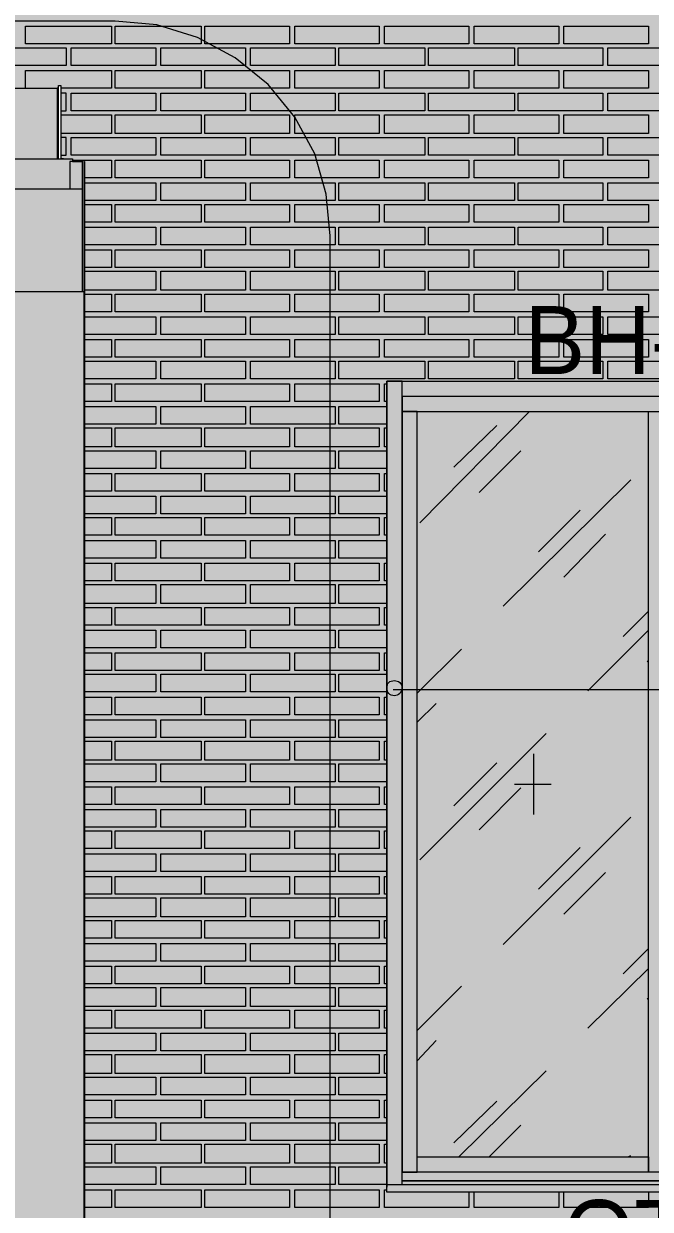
# Model space of a CAD drawing. Header units: millimetres. Extents: x -28928 to 100580, y -22867 to 36490.
# Drawn here: x -7370 to -5271, y -4237 to -267 of the extents above; entities that cross this region are included whole.
import ezdxf

# ---------------------------------------------------------------- set-up
doc = ezdxf.new("R2010")
doc.units = ezdxf.units.MM
doc.layers.add('PDF _Геометрия', color=7, linetype='Continuous', true_color=0x8f8e8d)
doc.layers.add('PDF _Сплошная заливка', color=7, linetype='Continuous', true_color=0xffffff)
doc.layers.add('PDF _Текст', color=7, linetype='Continuous')

msp = doc.modelspace()

# ---------------------------------------------------------------- hatches: boundary and pattern name
at = {"layer": 'PDF _Сплошная заливка', "true_color": 0xdcd6cf, "transparency": 33554559}
h = msp.add_hatch(color=254, dxfattribs=at)
h.paths.add_polyline_path([(-9335.1, -482.4), (-7257.8, -482.4), (-7257.8, -719.3), (-7253.6, -474), (-7245.1, -474), (-7245.1, -719.3), (-7207, -719.3), (-7207, -727.8), (-7164.7, -727.8), (-7164.7, -4713.2), (4931.1, -4713.2), (4931.1, 9028.4), (-9335.1, 9028.4), (-9335.1, 6929.9), (-7274.7, 6929.9), (-7274.7, 4218), (-9335.1, 4218)])
h.paths.add_polyline_path([(-7486.3, -4713.2), (-7486.3, -1163.6), (-9335.1, -1163.6), (-9335.1, -4713.2)])
at = {"layer": 'PDF _Сплошная заливка', "true_color": 0x383e42, "transparency": 33554559}
for points in [[(-19679.3, -719.3), (-7257.8, -719.3), (-7257.8, -482.4), (-19700.5, -482.4), (-19700.5, -820.9), (-19679.3, -820.9)], [(-7215.5, -727.8), (-7207, -727.8), (-7207, -719.3), (-19679.3, -719.3), (-19679.3, -820.9), (-7215.5, -820.9)]]:
    msp.add_hatch(color=250, dxfattribs=at).paths.add_polyline_path(points)
h = msp.add_hatch(color=250, dxfattribs=at)
h.paths.add_polyline_path([(-7173.2, -820.9), (-7173.2, -727.8), (-7215.5, -727.8), (-7215.5, -820.9)])
h.paths.add_polyline_path([(-7168.9, -4662.4), (-7164.7, -3037.8), (-7168.9, -3037.8)])

# ---------------------------------------------------------------- linework, layer by layer
at = {"layer": 'PDF _Геометрия', "color": 7, "lineweight": 9}
for points in [[(-6343.9, -977.4), (-6356.6, -837.8), (-6394.7, -702.4), (-6462.4, -579.7), (-6551.3, -469.7), (-6661.3, -380.9), (-6788.2, -313.2), (-6923.6, -270.9), (-7063.2, -258.2), (-19797.8, -258.2), (-19937.4, -270.9), (-20072.8, -313.2), (-20195.5, -380.9), (-20305.5, -469.7), (-20394.3, -579.7), (-20462, -702.4), (-20504.3, -837.8), (-20517, -977.4)], [(-19700.5, -719.3), (-19708.9, -719.3), (-19708.9, -820.9), (-19708.9, -719.3), (-19700.5, -719.3), (-19700.5, -820.9), (-19700.5, -482.4), (-7257.8, -482.4), (-7257.8, -719.3), (-7253.6, -719.3), (-7253.6, -474), (-7245.1, -474), (-7245.1, -719.3)], [(-19679.3, -820.9), (-19679.3, -719.3), (-7207, -719.3), (-7207, -727.8), (-7173.2, -727.8), (-7215.5, -727.8), (-7215.5, -820.9)], [(-7245.1, -719.3), (-7236.6, -719.3), (-7245.1, -719.3)], [(-7173.2, -1163.6), (-7173.2, -723.6), (-7168.9, -723.6), (-7168.9, -1163.6)], [(-7164.7, -4662.4), (-7164.7, -727.8)], [(-19772.4, -1163.6), (-7173.2, -1163.6), (-7173.2, -820.9), (-19772.4, -820.9), (-19772.4, -901.3)], [(-6343.9, -4434), (-6343.9, -973.2)], [(-7486.3, -4764), (-7486.3, -1163.6), (-7482, -1163.6), (-7168.9, -1163.6), (-7168.9, -4764)], [(-6102.8, -4154.7), (-6102.8, -4087), (-6102.8, -2813.6), (-6102.8, -4112.4), (-6052, -4112.4), (-6052, -2813.6), (-6052, -1565.5), (-6102.8, -1565.5), (-6102.8, -2813.6), (-6102.8, -1540.1), (-6102.8, -1464), (-6153.6, -1464), (-6153.6, -1540.1), (-6153.6, -2813.6), (-6153.6, -4087), (-6153.6, -4163.2), (-6153.6, -1464), (-4351.3, -1464)], [(-6043.6, -1937.8), (-5675.5, -1565.5)], [(-5929.3, -1751.6), (-5785.5, -1612)], [(-5844.7, -1836.3), (-5705.1, -1696.6)], [(-5764.3, -2217), (-5337, -1794)], [(-5645.9, -2035.1), (-5506.3, -1895.5)], [(-5561.3, -2119.7), (-5421.6, -1975.9)], [(-5362.4, -2318.6), (-5277.8, -2234)], [(-5480.9, -2500.5), (-5277.8, -2297.4)], [(-6052, -2509), (-5903.9, -2360.9)], [(-5282, -2403.2), (-5277.8, -2399)], [(-6132.4, -2496.3), (-4253.9, -2496.3)], [(-6052, -2606.3), (-5988.6, -2542.8)], [(-6043.6, -3067.4), (-5620.5, -2644.3)], [(-5662.8, -2712), (-5662.8, -2915.1)], [(-5929.3, -2885.5), (-5785.5, -2741.6)], [(-5726.3, -2813.6), (-5603.6, -2813.6)], [(-5844.7, -2965.9), (-5705.1, -2826.3)], [(-5764.3, -3350.9), (-5337, -2923.6)], [(-5645.9, -3164.7), (-5506.3, -3025.1)], [(-5561.3, -3249.3), (-5421.6, -3109.7)], [(-5362.4, -3448.2), (-5277.8, -3363.6)], [(-5480.9, -3630.1), (-5277.8, -3431.3)], [(-6052, -3638.6), (-5903.9, -3490.5)], [(-5282, -3532.8), (-5277.8, -3528.6)], [(-6052, -3740.1), (-5988.6, -3672.4)], [(-5912.4, -4061.6), (-5620.5, -3774)], [(-5929.3, -4015.1), (-5785.5, -3875.5)], [(-5810.9, -4061.6), (-5705.1, -3955.9)], [(-5345.5, -4061.6), (-5337, -4057.4)], [(-4402, -4112.4), (-6102.8, -4112.4)], [(-4351.3, -4150.5), (-4351.3, -4154.7), (-4351.3, -4180.1), (-6153.6, -4180.1), (-6153.6, -4154.7), (-6153.6, -4150.5)], [(-6153.6, -4154.7), (-4351.3, -4154.7)], [(-4402, -4142), (-6102.8, -4142), (-4402, -4142)], [(-4402, -4142), (-6102.8, -4142)], [(-6153.6, -4175.9), (-6153.6, -4171.6)]]:
    msp.add_lwpolyline(points, dxfattribs=at)
at = {"layer": 'PDF _Геометрия', "lineweight": 9}
for points in [[(-7075.9, -275.1), (-7075.9, -334.3), (-7363.6, -334.3), (-7363.6, -275.1)], [(-6775.5, -275.1), (-6775.5, -334.3), (-7063.2, -334.3), (-7063.2, -275.1)], [(-6479.3, -275.1), (-6479.3, -334.3), (-6762.8, -334.3), (-6762.8, -275.1)], [(-6178.9, -275.1), (-6178.9, -334.3), (-6462.4, -334.3), (-6462.4, -275.1)], [(-5878.6, -275.1), (-5878.6, -334.3), (-6162, -334.3), (-6162, -275.1)], [(-5578.2, -275.1), (-5578.2, -334.3), (-5861.6, -334.3), (-5861.6, -275.1)], [(-5277.8, -275.1), (-5277.8, -334.3), (-5561.3, -334.3), (-5561.3, -275.1)], [(-7228.2, -406.3), (-7367.8, -406.3), (-7511.6, -406.3), (-7511.6, -347), (-7367.8, -347), (-7228.2, -347)], [(-6927.8, -406.3), (-7067.4, -406.3), (-7211.3, -406.3), (-7211.3, -347), (-7067.4, -347), (-6927.8, -347)], [(-6627.4, -406.3), (-6771.3, -406.3), (-6910.9, -406.3), (-6910.9, -347), (-6771.3, -347), (-6627.4, -347)], [(-6327, -406.3), (-6470.9, -406.3), (-6610.5, -406.3), (-6610.5, -347), (-6470.9, -347), (-6327, -347)], [(-6026.6, -406.3), (-6170.5, -406.3), (-6314.3, -406.3), (-6314.3, -347), (-6170.5, -347), (-6026.6, -347)], [(-5726.3, -406.3), (-5870.1, -406.3), (-6013.9, -406.3), (-6013.9, -347), (-5870.1, -347), (-5726.3, -347)], [(-5430.1, -406.3), (-5569.7, -406.3), (-5713.6, -406.3), (-5713.6, -347), (-5569.7, -347), (-5430.1, -347)], [(-5129.7, -406.3), (-5269.3, -406.3), (-5413.2, -406.3), (-5413.2, -347), (-5269.3, -347), (-5129.7, -347)], [(-6775.5, -423.2), (-6775.5, -482.4), (-7063.2, -482.4), (-7063.2, -423.2)], [(-6479.3, -423.2), (-6479.3, -482.4), (-6762.8, -482.4), (-6762.8, -423.2)], [(-6178.9, -423.2), (-6178.9, -482.4), (-6462.4, -482.4), (-6462.4, -423.2)], [(-5878.6, -423.2), (-5878.6, -482.4), (-6162, -482.4), (-6162, -423.2)], [(-5578.2, -423.2), (-5578.2, -482.4), (-5861.6, -482.4), (-5861.6, -423.2)], [(-5277.8, -423.2), (-5277.8, -482.4), (-5561.3, -482.4), (-5561.3, -423.2)], [(-6927.8, -558.6), (-7067.4, -558.6), (-7211.3, -558.6), (-7211.3, -499.3), (-7067.4, -499.3), (-6927.8, -499.3)], [(-6627.4, -558.6), (-6771.3, -558.6), (-6910.9, -558.6), (-6910.9, -499.3), (-6771.3, -499.3), (-6627.4, -499.3)], [(-6327, -558.6), (-6470.9, -558.6), (-6610.5, -558.6), (-6610.5, -499.3), (-6470.9, -499.3), (-6327, -499.3)], [(-6026.6, -558.6), (-6170.5, -558.6), (-6314.3, -558.6), (-6314.3, -499.3), (-6170.5, -499.3), (-6026.6, -499.3)], [(-5726.3, -558.6), (-5870.1, -558.6), (-6013.9, -558.6), (-6013.9, -499.3), (-5870.1, -499.3), (-5726.3, -499.3)], [(-5430.1, -558.6), (-5569.7, -558.6), (-5713.6, -558.6), (-5713.6, -499.3), (-5569.7, -499.3), (-5430.1, -499.3)], [(-5129.7, -558.6), (-5269.3, -558.6), (-5413.2, -558.6), (-5413.2, -499.3), (-5269.3, -499.3), (-5129.7, -499.3)], [(-6775.5, -571.3), (-6775.5, -634.7), (-7063.2, -634.7), (-7063.2, -571.3)], [(-6479.3, -571.3), (-6479.3, -634.7), (-6762.8, -634.7), (-6762.8, -571.3)], [(-6178.9, -571.3), (-6178.9, -634.7), (-6462.4, -634.7), (-6462.4, -571.3)], [(-5878.6, -571.3), (-5878.6, -634.7), (-6162, -634.7), (-6162, -571.3)], [(-5578.2, -571.3), (-5578.2, -634.7), (-5861.6, -634.7), (-5861.6, -571.3)], [(-5277.8, -571.3), (-5277.8, -634.7), (-5561.3, -634.7), (-5561.3, -571.3)], [(-6927.8, -706.6), (-7067.4, -706.6), (-7211.3, -706.6), (-7211.3, -647.4), (-7067.4, -647.4), (-6927.8, -647.4)], [(-6627.4, -706.6), (-6771.3, -706.6), (-6910.9, -706.6), (-6910.9, -647.4), (-6771.3, -647.4), (-6627.4, -647.4)], [(-6327, -706.6), (-6470.9, -706.6), (-6610.5, -706.6), (-6610.5, -647.4), (-6470.9, -647.4), (-6327, -647.4)], [(-6026.6, -706.6), (-6170.5, -706.6), (-6314.3, -706.6), (-6314.3, -647.4), (-6170.5, -647.4), (-6026.6, -647.4)], [(-5726.3, -706.6), (-5870.1, -706.6), (-6013.9, -706.6), (-6013.9, -647.4), (-5870.1, -647.4), (-5726.3, -647.4)], [(-5430.1, -706.6), (-5569.7, -706.6), (-5713.6, -706.6), (-5713.6, -647.4), (-5569.7, -647.4), (-5430.1, -647.4)], [(-5129.7, -706.6), (-5269.3, -706.6), (-5413.2, -706.6), (-5413.2, -647.4), (-5269.3, -647.4), (-5129.7, -647.4)], [(-6775.5, -723.6), (-6775.5, -782.8), (-7063.2, -782.8), (-7063.2, -723.6)], [(-6479.3, -723.6), (-6479.3, -782.8), (-6762.8, -782.8), (-6762.8, -723.6)], [(-6178.9, -723.6), (-6178.9, -782.8), (-6462.4, -782.8), (-6462.4, -723.6)], [(-5878.6, -723.6), (-5878.6, -782.8), (-6162, -782.8), (-6162, -723.6)], [(-5578.2, -723.6), (-5578.2, -782.8), (-5861.6, -782.8), (-5861.6, -723.6)], [(-5277.8, -723.6), (-5277.8, -782.8), (-5561.3, -782.8), (-5561.3, -723.6)], [(-6627.4, -859), (-6771.3, -859), (-6910.9, -859), (-6910.9, -799.7), (-6771.3, -799.7), (-6627.4, -799.7)], [(-6327, -859), (-6470.9, -859), (-6610.5, -859), (-6610.5, -799.7), (-6470.9, -799.7), (-6327, -799.7)], [(-6026.6, -859), (-6170.5, -859), (-6314.3, -859), (-6314.3, -799.7), (-6170.5, -799.7), (-6026.6, -799.7)], [(-5726.3, -859), (-5870.1, -859), (-6013.9, -859), (-6013.9, -799.7), (-5870.1, -799.7), (-5726.3, -799.7)], [(-5430.1, -859), (-5569.7, -859), (-5713.6, -859), (-5713.6, -799.7), (-5569.7, -799.7), (-5430.1, -799.7)], [(-5129.7, -859), (-5269.3, -859), (-5413.2, -859), (-5413.2, -799.7), (-5269.3, -799.7), (-5129.7, -799.7)], [(-6775.5, -871.6), (-6775.5, -930.9), (-7063.2, -930.9), (-7063.2, -871.6)], [(-6479.3, -871.6), (-6479.3, -930.9), (-6762.8, -930.9), (-6762.8, -871.6)], [(-6178.9, -871.6), (-6178.9, -930.9), (-6462.4, -930.9), (-6462.4, -871.6)], [(-5878.6, -871.6), (-5878.6, -930.9), (-6162, -930.9), (-6162, -871.6)], [(-5578.2, -871.6), (-5578.2, -930.9), (-5861.6, -930.9), (-5861.6, -871.6)], [(-5277.8, -871.6), (-5277.8, -930.9), (-5561.3, -930.9), (-5561.3, -871.6)], [(-6627.4, -1007), (-6771.3, -1007), (-6910.9, -1007), (-6910.9, -947.8), (-6771.3, -947.8), (-6627.4, -947.8)], [(-6327, -1007), (-6470.9, -1007), (-6610.5, -1007), (-6610.5, -947.8), (-6470.9, -947.8), (-6327, -947.8)], [(-6026.6, -1007), (-6170.5, -1007), (-6314.3, -1007), (-6314.3, -947.8), (-6170.5, -947.8), (-6026.6, -947.8)], [(-5726.3, -1007), (-5870.1, -1007), (-6013.9, -1007), (-6013.9, -947.8), (-5870.1, -947.8), (-5726.3, -947.8)], [(-5430.1, -1007), (-5569.7, -1007), (-5713.6, -1007), (-5713.6, -947.8), (-5569.7, -947.8), (-5430.1, -947.8)], [(-5129.7, -1007), (-5269.3, -1007), (-5413.2, -1007), (-5413.2, -947.8), (-5269.3, -947.8), (-5129.7, -947.8)], [(-6775.5, -1024), (-6775.5, -1083.2), (-7063.2, -1083.2), (-7063.2, -1024)], [(-6479.3, -1024), (-6479.3, -1083.2), (-6762.8, -1083.2), (-6762.8, -1024)], [(-6178.9, -1024), (-6178.9, -1083.2), (-6462.4, -1083.2), (-6462.4, -1024)], [(-5878.6, -1024), (-5878.6, -1083.2), (-6162, -1083.2), (-6162, -1024)], [(-5578.2, -1024), (-5578.2, -1083.2), (-5861.6, -1083.2), (-5861.6, -1024)], [(-5277.8, -1024), (-5277.8, -1083.2), (-5561.3, -1083.2), (-5561.3, -1024)], [(-6627.4, -1159.3), (-6771.3, -1159.3), (-6910.9, -1159.3), (-6910.9, -1095.9), (-6771.3, -1095.9), (-6627.4, -1095.9)], [(-6327, -1159.3), (-6470.9, -1159.3), (-6610.5, -1159.3), (-6610.5, -1095.9), (-6470.9, -1095.9), (-6327, -1095.9)], [(-6026.6, -1159.3), (-6170.5, -1159.3), (-6314.3, -1159.3), (-6314.3, -1095.9), (-6170.5, -1095.9), (-6026.6, -1095.9)], [(-5726.3, -1159.3), (-5870.1, -1159.3), (-6013.9, -1159.3), (-6013.9, -1095.9), (-5870.1, -1095.9), (-5726.3, -1095.9)], [(-5430.1, -1159.3), (-5569.7, -1159.3), (-5713.6, -1159.3), (-5713.6, -1095.9), (-5569.7, -1095.9), (-5430.1, -1095.9)], [(-5129.7, -1159.3), (-5269.3, -1159.3), (-5413.2, -1159.3), (-5413.2, -1095.9), (-5269.3, -1095.9), (-5129.7, -1095.9)], [(-6775.5, -1172), (-6775.5, -1231.3), (-7063.2, -1231.3), (-7063.2, -1172)], [(-6479.3, -1172), (-6479.3, -1231.3), (-6762.8, -1231.3), (-6762.8, -1172)], [(-6178.9, -1172), (-6178.9, -1231.3), (-6462.4, -1231.3), (-6462.4, -1172)], [(-5878.6, -1172), (-5878.6, -1231.3), (-6162, -1231.3), (-6162, -1172)], [(-5578.2, -1172), (-5578.2, -1231.3), (-5861.6, -1231.3), (-5861.6, -1172)], [(-5277.8, -1172), (-5277.8, -1231.3), (-5561.3, -1231.3), (-5561.3, -1172)], [(-6627.4, -1307.4), (-6771.3, -1307.4), (-6910.9, -1307.4), (-6910.9, -1248.2), (-6771.3, -1248.2), (-6627.4, -1248.2)], [(-6327, -1307.4), (-6470.9, -1307.4), (-6610.5, -1307.4), (-6610.5, -1248.2), (-6470.9, -1248.2), (-6327, -1248.2)], [(-6026.6, -1307.4), (-6170.5, -1307.4), (-6314.3, -1307.4), (-6314.3, -1248.2), (-6170.5, -1248.2), (-6026.6, -1248.2)], [(-5726.3, -1307.4), (-5870.1, -1307.4), (-6013.9, -1307.4), (-6013.9, -1248.2), (-5870.1, -1248.2), (-5726.3, -1248.2)], [(-5430.1, -1307.4), (-5569.7, -1307.4), (-5713.6, -1307.4), (-5713.6, -1248.2), (-5569.7, -1248.2), (-5430.1, -1248.2)], [(-5129.7, -1307.4), (-5269.3, -1307.4), (-5413.2, -1307.4), (-5413.2, -1248.2), (-5269.3, -1248.2), (-5129.7, -1248.2)], [(-6775.5, -1324.3), (-6775.5, -1383.6), (-7063.2, -1383.6), (-7063.2, -1324.3)], [(-6479.3, -1324.3), (-6479.3, -1383.6), (-6762.8, -1383.6), (-6762.8, -1324.3)], [(-6178.9, -1324.3), (-6178.9, -1383.6), (-6462.4, -1383.6), (-6462.4, -1324.3)], [(-5878.6, -1324.3), (-5878.6, -1383.6), (-6162, -1383.6), (-6162, -1324.3)], [(-5578.2, -1324.3), (-5578.2, -1383.6), (-5861.6, -1383.6), (-5861.6, -1324.3)], [(-5277.8, -1324.3), (-5277.8, -1383.6), (-5561.3, -1383.6), (-5561.3, -1324.3)], [(-6627.4, -1455.5), (-6771.3, -1455.5), (-6910.9, -1455.5), (-6910.9, -1396.3), (-6771.3, -1396.3), (-6627.4, -1396.3)], [(-6327, -1455.5), (-6470.9, -1455.5), (-6610.5, -1455.5), (-6610.5, -1396.3), (-6470.9, -1396.3), (-6327, -1396.3)], [(-6026.6, -1455.5), (-6170.5, -1455.5), (-6314.3, -1455.5), (-6314.3, -1396.3), (-6170.5, -1396.3), (-6026.6, -1396.3)], [(-5726.3, -1455.5), (-5870.1, -1455.5), (-6013.9, -1455.5), (-6013.9, -1396.3), (-5870.1, -1396.3), (-5726.3, -1396.3)], [(-5430.1, -1455.5), (-5569.7, -1455.5), (-5713.6, -1455.5), (-5713.6, -1396.3), (-5569.7, -1396.3), (-5430.1, -1396.3)], [(-5129.7, -1455.5), (-5269.3, -1455.5), (-5413.2, -1455.5), (-5413.2, -1396.3), (-5269.3, -1396.3), (-5129.7, -1396.3)], [(-6775.5, -1472.4), (-6775.5, -1531.6), (-7063.2, -1531.6), (-7063.2, -1472.4)], [(-6479.3, -1472.4), (-6479.3, -1531.6), (-6762.8, -1531.6), (-6762.8, -1472.4)], [(-6178.9, -1472.4), (-6178.9, -1531.6), (-6462.4, -1531.6), (-6462.4, -1472.4)], [(-6627.4, -1607.8), (-6771.3, -1607.8), (-6910.9, -1607.8), (-6910.9, -1548.6), (-6771.3, -1548.6), (-6627.4, -1548.6)], [(-6327, -1607.8), (-6470.9, -1607.8), (-6610.5, -1607.8), (-6610.5, -1548.6), (-6470.9, -1548.6), (-6327, -1548.6)], [(-6775.5, -1620.5), (-6775.5, -1684), (-7063.2, -1684), (-7063.2, -1620.5)], [(-6479.3, -1620.5), (-6479.3, -1684), (-6762.8, -1684), (-6762.8, -1620.5)], [(-6178.9, -1620.5), (-6178.9, -1684), (-6462.4, -1684), (-6462.4, -1620.5)], [(-6627.4, -1755.9), (-6771.3, -1755.9), (-6910.9, -1755.9), (-6910.9, -1696.6), (-6771.3, -1696.6), (-6627.4, -1696.6)], [(-6327, -1755.9), (-6470.9, -1755.9), (-6610.5, -1755.9), (-6610.5, -1696.6), (-6470.9, -1696.6), (-6327, -1696.6)], [(-6775.5, -1772.8), (-6775.5, -1832), (-7063.2, -1832), (-7063.2, -1772.8)], [(-6479.3, -1772.8), (-6479.3, -1832), (-6762.8, -1832), (-6762.8, -1772.8)], [(-6178.9, -1772.8), (-6178.9, -1832), (-6462.4, -1832), (-6462.4, -1772.8)], [(-6627.4, -1908.2), (-6771.3, -1908.2), (-6910.9, -1908.2), (-6910.9, -1849), (-6771.3, -1849), (-6627.4, -1849)], [(-6327, -1908.2), (-6470.9, -1908.2), (-6610.5, -1908.2), (-6610.5, -1849), (-6470.9, -1849), (-6327, -1849)], [(-6775.5, -1920.9), (-6775.5, -1980.1), (-7063.2, -1980.1), (-7063.2, -1920.9)], [(-6479.3, -1920.9), (-6479.3, -1980.1), (-6762.8, -1980.1), (-6762.8, -1920.9)], [(-6178.9, -1920.9), (-6178.9, -1980.1), (-6462.4, -1980.1), (-6462.4, -1920.9)], [(-6627.4, -2056.3), (-6771.3, -2056.3), (-6910.9, -2056.3), (-6910.9, -1997), (-6771.3, -1997), (-6627.4, -1997)], [(-6327, -2056.3), (-6470.9, -2056.3), (-6610.5, -2056.3), (-6610.5, -1997), (-6470.9, -1997), (-6327, -1997)], [(-6775.5, -2073.2), (-6775.5, -2132.4), (-7063.2, -2132.4), (-7063.2, -2073.2)], [(-6479.3, -2073.2), (-6479.3, -2132.4), (-6762.8, -2132.4), (-6762.8, -2073.2)], [(-6178.9, -2073.2), (-6178.9, -2132.4), (-6462.4, -2132.4), (-6462.4, -2073.2)], [(-6627.4, -2208.6), (-6771.3, -2208.6), (-6910.9, -2208.6), (-6910.9, -2145.1), (-6771.3, -2145.1), (-6627.4, -2145.1)], [(-6327, -2208.6), (-6470.9, -2208.6), (-6610.5, -2208.6), (-6610.5, -2145.1), (-6470.9, -2145.1), (-6327, -2145.1)], [(-6775.5, -2221.3), (-6775.5, -2280.5), (-7063.2, -2280.5), (-7063.2, -2221.3)], [(-6479.3, -2221.3), (-6479.3, -2280.5), (-6762.8, -2280.5), (-6762.8, -2221.3)], [(-6178.9, -2221.3), (-6178.9, -2280.5), (-6462.4, -2280.5), (-6462.4, -2221.3)], [(-6627.4, -2356.6), (-6771.3, -2356.6), (-6910.9, -2356.6), (-6910.9, -2297.4), (-6771.3, -2297.4), (-6627.4, -2297.4)], [(-6327, -2356.6), (-6470.9, -2356.6), (-6610.5, -2356.6), (-6610.5, -2297.4), (-6470.9, -2297.4), (-6327, -2297.4)], [(-6775.5, -2373.6), (-6775.5, -2432.8), (-7063.2, -2432.8), (-7063.2, -2373.6)], [(-6479.3, -2373.6), (-6479.3, -2432.8), (-6762.8, -2432.8), (-6762.8, -2373.6)], [(-6178.9, -2373.6), (-6178.9, -2432.8), (-6462.4, -2432.8), (-6462.4, -2373.6)], [(-6627.4, -2504.7), (-6771.3, -2504.7), (-6910.9, -2504.7), (-6910.9, -2445.5), (-6771.3, -2445.5), (-6627.4, -2445.5)], [(-6327, -2504.7), (-6470.9, -2504.7), (-6610.5, -2504.7), (-6610.5, -2445.5), (-6470.9, -2445.5), (-6327, -2445.5)], [(-6775.5, -2521.6), (-6775.5, -2580.9), (-7063.2, -2580.9), (-7063.2, -2521.6)], [(-6479.3, -2521.6), (-6479.3, -2580.9), (-6762.8, -2580.9), (-6762.8, -2521.6)], [(-6178.9, -2521.6), (-6178.9, -2580.9), (-6462.4, -2580.9), (-6462.4, -2521.6)], [(-6627.4, -2657), (-6771.3, -2657), (-6910.9, -2657), (-6910.9, -2597.8), (-6771.3, -2597.8), (-6627.4, -2597.8)], [(-6327, -2657), (-6470.9, -2657), (-6610.5, -2657), (-6610.5, -2597.8), (-6470.9, -2597.8), (-6327, -2597.8)], [(-6775.5, -2669.7), (-6775.5, -2733.2), (-7063.2, -2733.2), (-7063.2, -2669.7)], [(-6479.3, -2669.7), (-6479.3, -2733.2), (-6762.8, -2733.2), (-6762.8, -2669.7)], [(-6178.9, -2669.7), (-6178.9, -2733.2), (-6462.4, -2733.2), (-6462.4, -2669.7)], [(-6627.4, -2805.1), (-6771.3, -2805.1), (-6910.9, -2805.1), (-6910.9, -2745.9), (-6771.3, -2745.9), (-6627.4, -2745.9)], [(-6327, -2805.1), (-6470.9, -2805.1), (-6610.5, -2805.1), (-6610.5, -2745.9), (-6470.9, -2745.9), (-6327, -2745.9)], [(-6775.5, -2822), (-6775.5, -2881.3), (-7063.2, -2881.3), (-7063.2, -2822)], [(-6479.3, -2822), (-6479.3, -2881.3), (-6762.8, -2881.3), (-6762.8, -2822)], [(-6178.9, -2822), (-6178.9, -2881.3), (-6462.4, -2881.3), (-6462.4, -2822)], [(-6627.4, -2957.4), (-6771.3, -2957.4), (-6910.9, -2957.4), (-6910.9, -2898.2), (-6771.3, -2898.2), (-6627.4, -2898.2)], [(-6327, -2957.4), (-6470.9, -2957.4), (-6610.5, -2957.4), (-6610.5, -2898.2), (-6470.9, -2898.2), (-6327, -2898.2)], [(-6775.5, -2970.1), (-6775.5, -3029.3), (-7063.2, -3029.3), (-7063.2, -2970.1)], [(-6479.3, -2970.1), (-6479.3, -3029.3), (-6762.8, -3029.3), (-6762.8, -2970.1)], [(-6178.9, -2970.1), (-6178.9, -3029.3), (-6462.4, -3029.3), (-6462.4, -2970.1)], [(-6627.4, -3105.5), (-6771.3, -3105.5), (-6910.9, -3105.5), (-6910.9, -3046.3), (-6771.3, -3046.3), (-6627.4, -3046.3)], [(-6327, -3105.5), (-6470.9, -3105.5), (-6610.5, -3105.5), (-6610.5, -3046.3), (-6470.9, -3046.3), (-6327, -3046.3)], [(-6775.5, -3122.4), (-6775.5, -3181.6), (-7063.2, -3181.6), (-7063.2, -3122.4)], [(-6479.3, -3122.4), (-6479.3, -3181.6), (-6762.8, -3181.6), (-6762.8, -3122.4)], [(-6178.9, -3122.4), (-6178.9, -3181.6), (-6462.4, -3181.6), (-6462.4, -3122.4)], [(-6627.4, -3257.8), (-6771.3, -3257.8), (-6910.9, -3257.8), (-6910.9, -3194.3), (-6771.3, -3194.3), (-6627.4, -3194.3)], [(-6327, -3257.8), (-6470.9, -3257.8), (-6610.5, -3257.8), (-6610.5, -3194.3), (-6470.9, -3194.3), (-6327, -3194.3)], [(-6775.5, -3270.5), (-6775.5, -3329.7), (-7063.2, -3329.7), (-7063.2, -3270.5)], [(-6479.3, -3270.5), (-6479.3, -3329.7), (-6762.8, -3329.7), (-6762.8, -3270.5)], [(-6178.9, -3270.5), (-6178.9, -3329.7), (-6462.4, -3329.7), (-6462.4, -3270.5)], [(-6627.4, -3405.9), (-6771.3, -3405.9), (-6910.9, -3405.9), (-6910.9, -3346.6), (-6771.3, -3346.6), (-6627.4, -3346.6)], [(-6327, -3405.9), (-6470.9, -3405.9), (-6610.5, -3405.9), (-6610.5, -3346.6), (-6470.9, -3346.6), (-6327, -3346.6)], [(-6775.5, -3422.8), (-6775.5, -3482), (-7063.2, -3482), (-7063.2, -3422.8)], [(-6479.3, -3422.8), (-6479.3, -3482), (-6762.8, -3482), (-6762.8, -3422.8)], [(-6178.9, -3422.8), (-6178.9, -3482), (-6462.4, -3482), (-6462.4, -3422.8)], [(-6627.4, -3558.2), (-6771.3, -3558.2), (-6910.9, -3558.2), (-6910.9, -3494.7), (-6771.3, -3494.7), (-6627.4, -3494.7)], [(-6327, -3558.2), (-6470.9, -3558.2), (-6610.5, -3558.2), (-6610.5, -3494.7), (-6470.9, -3494.7), (-6327, -3494.7)], [(-6775.5, -3570.9), (-6775.5, -3630.1), (-7063.2, -3630.1), (-7063.2, -3570.9)], [(-6479.3, -3570.9), (-6479.3, -3630.1), (-6762.8, -3630.1), (-6762.8, -3570.9)], [(-6178.9, -3570.9), (-6178.9, -3630.1), (-6462.4, -3630.1), (-6462.4, -3570.9)], [(-6627.4, -3706.3), (-6771.3, -3706.3), (-6910.9, -3706.3), (-6910.9, -3647), (-6771.3, -3647), (-6627.4, -3647)], [(-6327, -3706.3), (-6470.9, -3706.3), (-6610.5, -3706.3), (-6610.5, -3647), (-6470.9, -3647), (-6327, -3647)], [(-6775.5, -3719), (-6775.5, -3782.4), (-7063.2, -3782.4), (-7063.2, -3719)], [(-6479.3, -3719), (-6479.3, -3782.4), (-6762.8, -3782.4), (-6762.8, -3719)], [(-6178.9, -3719), (-6178.9, -3782.4), (-6462.4, -3782.4), (-6462.4, -3719)], [(-6627.4, -3854.3), (-6771.3, -3854.3), (-6910.9, -3854.3), (-6910.9, -3795.1), (-6771.3, -3795.1), (-6627.4, -3795.1)], [(-6327, -3854.3), (-6470.9, -3854.3), (-6610.5, -3854.3), (-6610.5, -3795.1), (-6470.9, -3795.1), (-6327, -3795.1)], [(-6775.5, -3871.3), (-6775.5, -3930.5), (-7063.2, -3930.5), (-7063.2, -3871.3)], [(-6479.3, -3871.3), (-6479.3, -3930.5), (-6762.8, -3930.5), (-6762.8, -3871.3)], [(-6178.9, -3871.3), (-6178.9, -3930.5), (-6462.4, -3930.5), (-6462.4, -3871.3)], [(-6627.4, -4006.6), (-6771.3, -4006.6), (-6910.9, -4006.6), (-6910.9, -3947.4), (-6771.3, -3947.4), (-6627.4, -3947.4)], [(-6327, -4006.6), (-6470.9, -4006.6), (-6610.5, -4006.6), (-6610.5, -3947.4), (-6470.9, -3947.4), (-6327, -3947.4)], [(-6775.5, -4019.3), (-6775.5, -4082.8), (-7063.2, -4082.8), (-7063.2, -4019.3)], [(-6479.3, -4019.3), (-6479.3, -4082.8), (-6762.8, -4082.8), (-6762.8, -4019.3)], [(-6178.9, -4019.3), (-6178.9, -4082.8), (-6462.4, -4082.8), (-6462.4, -4019.3)], [(-6627.4, -4154.7), (-6771.3, -4154.7), (-6910.9, -4154.7), (-6910.9, -4095.5), (-6771.3, -4095.5), (-6627.4, -4095.5)], [(-6327, -4154.7), (-6470.9, -4154.7), (-6610.5, -4154.7), (-6610.5, -4095.5), (-6470.9, -4095.5), (-6327, -4095.5)], [(-6775.5, -4171.6), (-6775.5, -4230.9), (-7063.2, -4230.9), (-7063.2, -4171.6)], [(-6479.3, -4171.6), (-6479.3, -4230.9), (-6762.8, -4230.9), (-6762.8, -4171.6)], [(-6178.9, -4171.6), (-6178.9, -4230.9), (-6462.4, -4230.9), (-6462.4, -4171.6)]]:
    msp.add_lwpolyline(points, close=True, dxfattribs=at)
for points in [[(-7363.6, -482.4), (-7363.6, -423.2), (-7075.9, -423.2), (-7075.9, -482.4), (-7245.1, -482.4)], [(-7253.6, -482.4), (-7257.8, -482.4)], [(-7253.6, -499.3), (-7257.8, -499.3)], [(-7245.1, -558.6), (-7228.2, -558.6), (-7228.2, -499.3), (-7245.1, -499.3)], [(-7257.8, -558.6), (-7253.6, -558.6)], [(-7257.8, -571.3), (-7253.6, -571.3)], [(-7245.1, -571.3), (-7075.9, -571.3), (-7075.9, -634.7), (-7245.1, -634.7)], [(-7253.6, -634.7), (-7257.8, -634.7)], [(-7253.6, -647.4), (-7257.8, -647.4)], [(-7245.1, -706.6), (-7228.2, -706.6), (-7228.2, -647.4), (-7245.1, -647.4)], [(-7257.8, -706.6), (-7253.6, -706.6)], [(-7207, -723.6), (-7075.9, -723.6), (-7075.9, -782.8), (-7164.7, -782.8)], [(-7164.7, -799.7), (-7067.4, -799.7), (-6927.8, -799.7), (-6927.8, -859), (-7067.4, -859), (-7164.7, -859)], [(-7164.7, -871.6), (-7075.9, -871.6), (-7075.9, -930.9), (-7164.7, -930.9)], [(-7164.7, -947.8), (-7067.4, -947.8), (-6927.8, -947.8), (-6927.8, -1007), (-7067.4, -1007), (-7164.7, -1007)], [(-7164.7, -1024), (-7075.9, -1024), (-7075.9, -1083.2), (-7164.7, -1083.2)], [(-7164.7, -1095.9), (-7067.4, -1095.9), (-6927.8, -1095.9), (-6927.8, -1159.3), (-7067.4, -1159.3), (-7164.7, -1159.3)], [(-7164.7, -1172), (-7075.9, -1172), (-7075.9, -1231.3), (-7164.7, -1231.3)], [(-7164.7, -1248.2), (-7067.4, -1248.2), (-6927.8, -1248.2), (-6927.8, -1307.4), (-7067.4, -1307.4), (-7164.7, -1307.4)], [(-7164.7, -1324.3), (-7075.9, -1324.3), (-7075.9, -1383.6), (-7164.7, -1383.6)], [(-7164.7, -1396.3), (-7067.4, -1396.3), (-6927.8, -1396.3), (-6927.8, -1455.5), (-7067.4, -1455.5), (-7164.7, -1455.5)], [(-7164.7, -1472.4), (-7075.9, -1472.4), (-7075.9, -1531.6), (-7164.7, -1531.6)], [(-6153.6, -1531.6), (-6162, -1531.6), (-6162, -1472.4), (-6153.6, -1472.4)], [(-7164.7, -1548.6), (-7067.4, -1548.6), (-6927.8, -1548.6), (-6927.8, -1607.8), (-7067.4, -1607.8), (-7164.7, -1607.8)], [(-6153.6, -1607.8), (-6170.5, -1607.8), (-6314.3, -1607.8), (-6314.3, -1548.6), (-6170.5, -1548.6), (-6153.6, -1548.6)], [(-7164.7, -1620.5), (-7075.9, -1620.5), (-7075.9, -1684), (-7164.7, -1684)], [(-6153.6, -1684), (-6162, -1684), (-6162, -1620.5), (-6153.6, -1620.5)], [(-7164.7, -1696.6), (-7067.4, -1696.6), (-6927.8, -1696.6), (-6927.8, -1755.9), (-7067.4, -1755.9), (-7164.7, -1755.9)], [(-6153.6, -1755.9), (-6170.5, -1755.9), (-6314.3, -1755.9), (-6314.3, -1696.6), (-6170.5, -1696.6), (-6153.6, -1696.6)], [(-7164.7, -1772.8), (-7075.9, -1772.8), (-7075.9, -1832), (-7164.7, -1832)], [(-6153.6, -1832), (-6162, -1832), (-6162, -1772.8), (-6153.6, -1772.8)], [(-7164.7, -1849), (-7067.4, -1849), (-6927.8, -1849), (-6927.8, -1908.2), (-7067.4, -1908.2), (-7164.7, -1908.2)], [(-6153.6, -1908.2), (-6170.5, -1908.2), (-6314.3, -1908.2), (-6314.3, -1849), (-6170.5, -1849), (-6153.6, -1849)], [(-7164.7, -1920.9), (-7075.9, -1920.9), (-7075.9, -1980.1), (-7164.7, -1980.1)], [(-6153.6, -1980.1), (-6162, -1980.1), (-6162, -1920.9), (-6153.6, -1920.9)], [(-7164.7, -1997), (-7067.4, -1997), (-6927.8, -1997), (-6927.8, -2056.3), (-7067.4, -2056.3), (-7164.7, -2056.3)], [(-6153.6, -2056.3), (-6170.5, -2056.3), (-6314.3, -2056.3), (-6314.3, -1997), (-6170.5, -1997), (-6153.6, -1997)], [(-7164.7, -2073.2), (-7075.9, -2073.2), (-7075.9, -2132.4), (-7164.7, -2132.4)], [(-6153.6, -2132.4), (-6162, -2132.4), (-6162, -2073.2), (-6153.6, -2073.2)], [(-7164.7, -2145.1), (-7067.4, -2145.1), (-6927.8, -2145.1), (-6927.8, -2208.6), (-7067.4, -2208.6), (-7164.7, -2208.6)], [(-6153.6, -2208.6), (-6170.5, -2208.6), (-6314.3, -2208.6), (-6314.3, -2145.1), (-6170.5, -2145.1), (-6153.6, -2145.1)], [(-7164.7, -2221.3), (-7075.9, -2221.3), (-7075.9, -2280.5), (-7164.7, -2280.5)], [(-6153.6, -2280.5), (-6162, -2280.5), (-6162, -2221.3), (-6153.6, -2221.3)], [(-7164.7, -2297.4), (-7067.4, -2297.4), (-6927.8, -2297.4), (-6927.8, -2356.6), (-7067.4, -2356.6), (-7164.7, -2356.6)], [(-6153.6, -2356.6), (-6170.5, -2356.6), (-6314.3, -2356.6), (-6314.3, -2297.4), (-6170.5, -2297.4), (-6153.6, -2297.4)], [(-7164.7, -2373.6), (-7075.9, -2373.6), (-7075.9, -2432.8), (-7164.7, -2432.8)], [(-6153.6, -2432.8), (-6162, -2432.8), (-6162, -2373.6), (-6153.6, -2373.6)], [(-7164.7, -2445.5), (-7067.4, -2445.5), (-6927.8, -2445.5), (-6927.8, -2504.7), (-7067.4, -2504.7), (-7164.7, -2504.7)], [(-6153.6, -2504.7), (-6170.5, -2504.7), (-6314.3, -2504.7), (-6314.3, -2445.5), (-6170.5, -2445.5), (-6153.6, -2445.5)], [(-7164.7, -2521.6), (-7075.9, -2521.6), (-7075.9, -2580.9), (-7164.7, -2580.9)], [(-6153.6, -2580.9), (-6162, -2580.9), (-6162, -2521.6), (-6153.6, -2521.6)], [(-7164.7, -2597.8), (-7067.4, -2597.8), (-6927.8, -2597.8), (-6927.8, -2657), (-7067.4, -2657), (-7164.7, -2657)], [(-6153.6, -2657), (-6170.5, -2657), (-6314.3, -2657), (-6314.3, -2597.8), (-6170.5, -2597.8), (-6153.6, -2597.8)], [(-7164.7, -2669.7), (-7075.9, -2669.7), (-7075.9, -2733.2), (-7164.7, -2733.2)], [(-6153.6, -2733.2), (-6162, -2733.2), (-6162, -2669.7), (-6153.6, -2669.7)], [(-7164.7, -2745.9), (-7067.4, -2745.9), (-6927.8, -2745.9), (-6927.8, -2805.1), (-7067.4, -2805.1), (-7164.7, -2805.1)], [(-6153.6, -2805.1), (-6170.5, -2805.1), (-6314.3, -2805.1), (-6314.3, -2745.9), (-6170.5, -2745.9), (-6153.6, -2745.9)], [(-7164.7, -2822), (-7075.9, -2822), (-7075.9, -2881.3), (-7164.7, -2881.3)], [(-6153.6, -2881.3), (-6162, -2881.3), (-6162, -2822), (-6153.6, -2822)], [(-7164.7, -2898.2), (-7067.4, -2898.2), (-6927.8, -2898.2), (-6927.8, -2957.4), (-7067.4, -2957.4), (-7164.7, -2957.4)], [(-6153.6, -2957.4), (-6170.5, -2957.4), (-6314.3, -2957.4), (-6314.3, -2898.2), (-6170.5, -2898.2), (-6153.6, -2898.2)], [(-7164.7, -2970.1), (-7075.9, -2970.1), (-7075.9, -3029.3), (-7164.7, -3029.3)], [(-6153.6, -3029.3), (-6162, -3029.3), (-6162, -2970.1), (-6153.6, -2970.1)], [(-7164.7, -3046.3), (-7067.4, -3046.3), (-6927.8, -3046.3), (-6927.8, -3105.5), (-7067.4, -3105.5), (-7164.7, -3105.5)], [(-6153.6, -3105.5), (-6170.5, -3105.5), (-6314.3, -3105.5), (-6314.3, -3046.3), (-6170.5, -3046.3), (-6153.6, -3046.3)], [(-7164.7, -3122.4), (-7075.9, -3122.4), (-7075.9, -3181.6), (-7164.7, -3181.6)], [(-6153.6, -3181.6), (-6162, -3181.6), (-6162, -3122.4), (-6153.6, -3122.4)], [(-7164.7, -3194.3), (-7067.4, -3194.3), (-6927.8, -3194.3), (-6927.8, -3257.8), (-7067.4, -3257.8), (-7164.7, -3257.8)], [(-6153.6, -3257.8), (-6170.5, -3257.8), (-6314.3, -3257.8), (-6314.3, -3194.3), (-6170.5, -3194.3), (-6153.6, -3194.3)], [(-7164.7, -3270.5), (-7075.9, -3270.5), (-7075.9, -3329.7), (-7164.7, -3329.7)], [(-6153.6, -3329.7), (-6162, -3329.7), (-6162, -3270.5), (-6153.6, -3270.5)], [(-7164.7, -3346.6), (-7067.4, -3346.6), (-6927.8, -3346.6), (-6927.8, -3405.9), (-7067.4, -3405.9), (-7164.7, -3405.9)], [(-6153.6, -3405.9), (-6170.5, -3405.9), (-6314.3, -3405.9), (-6314.3, -3346.6), (-6170.5, -3346.6), (-6153.6, -3346.6)], [(-7164.7, -3422.8), (-7075.9, -3422.8), (-7075.9, -3482), (-7164.7, -3482)], [(-6153.6, -3482), (-6162, -3482), (-6162, -3422.8), (-6153.6, -3422.8)], [(-7164.7, -3494.7), (-7067.4, -3494.7), (-6927.8, -3494.7), (-6927.8, -3558.2), (-7067.4, -3558.2), (-7164.7, -3558.2)], [(-6153.6, -3558.2), (-6170.5, -3558.2), (-6314.3, -3558.2), (-6314.3, -3494.7), (-6170.5, -3494.7), (-6153.6, -3494.7)], [(-7164.7, -3570.9), (-7075.9, -3570.9), (-7075.9, -3630.1), (-7164.7, -3630.1)], [(-6153.6, -3630.1), (-6162, -3630.1), (-6162, -3570.9), (-6153.6, -3570.9)], [(-7164.7, -3647), (-7067.4, -3647), (-6927.8, -3647), (-6927.8, -3706.3), (-7067.4, -3706.3), (-7164.7, -3706.3)], [(-6153.6, -3706.3), (-6170.5, -3706.3), (-6314.3, -3706.3), (-6314.3, -3647), (-6170.5, -3647), (-6153.6, -3647)], [(-7164.7, -3719), (-7075.9, -3719), (-7075.9, -3782.4), (-7164.7, -3782.4)], [(-6153.6, -3782.4), (-6162, -3782.4), (-6162, -3719), (-6153.6, -3719)], [(-7164.7, -3795.1), (-7067.4, -3795.1), (-6927.8, -3795.1), (-6927.8, -3854.3), (-7067.4, -3854.3), (-7164.7, -3854.3)], [(-6153.6, -3854.3), (-6170.5, -3854.3), (-6314.3, -3854.3), (-6314.3, -3795.1), (-6170.5, -3795.1), (-6153.6, -3795.1)], [(-7164.7, -3871.3), (-7075.9, -3871.3), (-7075.9, -3930.5), (-7164.7, -3930.5)], [(-6153.6, -3930.5), (-6162, -3930.5), (-6162, -3871.3), (-6153.6, -3871.3)], [(-7164.7, -3947.4), (-7067.4, -3947.4), (-6927.8, -3947.4), (-6927.8, -4006.6), (-7067.4, -4006.6), (-7164.7, -4006.6)], [(-6153.6, -4006.6), (-6170.5, -4006.6), (-6314.3, -4006.6), (-6314.3, -3947.4), (-6170.5, -3947.4), (-6153.6, -3947.4)], [(-7164.7, -4019.3), (-7075.9, -4019.3), (-7075.9, -4082.8), (-7164.7, -4082.8)], [(-6153.6, -4082.8), (-6162, -4082.8), (-6162, -4019.3), (-6153.6, -4019.3)], [(-7164.7, -4095.5), (-7067.4, -4095.5), (-6927.8, -4095.5), (-6927.8, -4154.7), (-7067.4, -4154.7), (-7164.7, -4154.7)], [(-6153.6, -4154.7), (-6170.5, -4154.7), (-6314.3, -4154.7), (-6314.3, -4095.5), (-6170.5, -4095.5), (-6153.6, -4095.5)], [(-7164.7, -4171.6), (-7075.9, -4171.6), (-7075.9, -4230.9), (-7164.7, -4230.9)], [(-5878.6, -4180.1), (-5878.6, -4230.9), (-6162, -4230.9), (-6162, -4171.6), (-6153.6, -4171.6)], [(-5578.2, -4180.1), (-5578.2, -4230.9), (-5861.6, -4230.9), (-5861.6, -4180.1)], [(-5277.8, -4180.1), (-5277.8, -4230.9), (-5561.3, -4230.9), (-5561.3, -4180.1)]]:
    msp.add_lwpolyline(points, dxfattribs=at)
at = {"layer": 'PDF _Геометрия', "color": 7, "lineweight": 9}
for points in [[(-5252.4, -1514.7), (-6102.8, -1514.7), (-6102.8, -1565.5), (-5252.4, -1565.5), (-4452.8, -1565.5), (-4452.8, -1514.7), (-5252.4, -1514.7), (-6077.4, -1514.7), (-6102.8, -1514.7), (-6102.8, -1464), (-6077.4, -1464), (-5252.4, -1464), (-4427.4, -1464), (-4402, -1464), (-4402, -1514.7), (-4427.4, -1514.7)], [(-5227, -4112.4), (-5277.8, -4112.4), (-6052, -4112.4), (-6052, -4061.6), (-5277.8, -4061.6), (-5277.8, -4112.4), (-5277.8, -2813.6), (-5277.8, -1565.5), (-5227, -1565.5), (-5227, -2813.6)]]:
    msp.add_lwpolyline(points, close=True, dxfattribs=at)
for points in [[(-6153.6, -2492), (-6153.6, -2475.1), (-6145.1, -2466.6), (-6128.2, -2466.6)], [(-6153.6, -2492), (-6153.6, -2475.1), (-6145.1, -2466.6), (-6128.2, -2466.6)], [(-6128.2, -2517.4), (-6145.1, -2517.4), (-6153.6, -2504.7), (-6153.6, -2492)], [(-6128.2, -2517.4), (-6145.1, -2517.4), (-6153.6, -2504.7), (-6153.6, -2492)], [(-6128.2, -2466.6), (-6115.5, -2466.6), (-6102.8, -2475.1), (-6102.8, -2492)], [(-6128.2, -2466.6), (-6115.5, -2466.6), (-6102.8, -2475.1), (-6102.8, -2492)], [(-6102.8, -2492), (-6102.8, -2504.7), (-6115.5, -2517.4), (-6128.2, -2517.4)], [(-6102.8, -2492), (-6102.8, -2504.7), (-6115.5, -2517.4), (-6128.2, -2517.4)]]:
    msp.add_open_spline(points, degree=3, dxfattribs=at)
at = {"layer": 'PDF _Сплошная заливка', "color": 250, "lineweight": 9, "true_color": 0x383e42, "transparency": 33554559}
for points in [[(-19772.4, -820.9), (-19772.4, -1163.6), (-7173.2, -820.9), (-7173.2, -1163.6)], [(-7482, -1163.6), (-7482, -4764), (-7168.9, -1163.6), (-7168.9, -4764)]]:
    msp.add_solid(points, dxfattribs=at)
at = {"layer": 'PDF _Сплошная заливка', "lineweight": 9, "transparency": 33554559}
msp.add_solid([(-6052, -1565.5), (-6052, -4061.6), (-5277.8, -1565.5), (-5277.8, -4061.6)], dxfattribs=at)

# ---------------------------------------------------------------- texts
at = {"layer": 'PDF _Текст', "char_height": 227.71, "attachment_point": 4, "style": ''}
for s, insert in [('ВН-4.1', (-5692.9, -1326.2)), ('ОТЛ-1', (-5561.8, -4321.5))]:
    msp.add_mtext(s, dxfattribs=dict(at, insert=insert))

doc.saveas('drawing.dxf')
